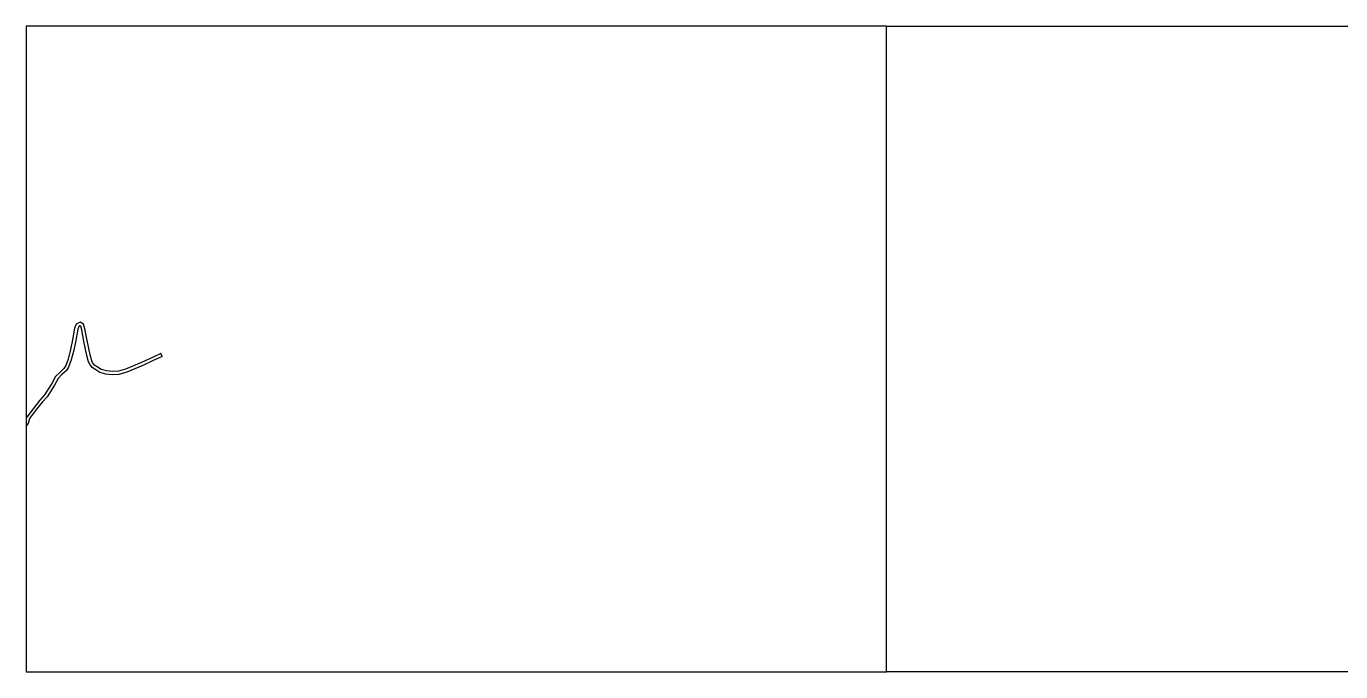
# Model space of a CAD drawing. Header units: metres. Extents: x -4000 to -800, y -99000 to -96000.
# Drawn here: x -4000 to -2778, y -96600 to -96000 of the extents above; entities that cross this region are included whole.
import ezdxf

# ---------------------------------------------------------------- set-up
doc = ezdxf.new("R2010")
doc.units = ezdxf.units.M
doc.header["$LTSCALE"] = 2.5
doc.layers.add('図郭', color=7, linetype='Continuous')
doc.layers.add('道路', color=7, linetype='Continuous')

msp = doc.modelspace()

# ---------------------------------------------------------------- linework, layer by layer
at = {"layer": '図郭'}
for points in [[(-4000, -96600), (-3200, -96600), (-3200, -96000), (-4000, -96000)], [(-3200, -96000), (-2400, -96000), (-2400, -96600), (-3200, -96600)]]:
    msp.add_lwpolyline(points, close=True, dxfattribs=at)
at = {"layer": '道路'}
for points in [[(-3874.8, -96304.1), (-3882.6, -96307.8), (-3892.8, -96312.5), (-3907.6, -96318.8), (-3914.3, -96320.6), (-3919.9, -96321), (-3925.5, -96320.4), (-3930.3, -96319), (-3933.8, -96317), (-3936.7, -96314.9), (-3938.4, -96312.5), (-3939.2, -96311), (-3940.7, -96305.3), (-3943.4, -96292.2), (-3945.5, -96281.4), (-3946.8, -96277), (-3949.9, -96274.9), (-3953.6, -96276.8), (-3955.1, -96280.7), (-3956.9, -96291.4), (-3958.8, -96300.5), (-3961.1, -96309.4), (-3963.3, -96315.4), (-3965, -96318.1), (-3968.9, -96321.7), (-3972.7, -96325.6), (-3976.3, -96332.1), (-3983.1, -96342.6), (-3987.4, -96347.5), (-3993.7, -96355.5), (-3999.6, -96363.4), (-4000, -96363.8)], [(-3873.6, -96306.9), (-3882.6, -96311.1), (-3891.5, -96315.3), (-3906.6, -96321.6), (-3913.8, -96323.6), (-3919.9, -96324), (-3926.1, -96323.4), (-3931.6, -96321.8), (-3935.4, -96319.5), (-3938.8, -96317.1), (-3941, -96314.1), (-3942, -96312), (-3943.6, -96306), (-3946.4, -96292.8), (-3948.4, -96282.1), (-3949.3, -96278.9), (-3950.1, -96278.4), (-3951.2, -96279), (-3952.2, -96281.5), (-3954, -96292), (-3955.9, -96301.2), (-3958.2, -96310.2), (-3960.6, -96316.8), (-3962.7, -96320.1), (-3966.8, -96323.8), (-3970.3, -96327.4), (-3973.7, -96333.7), (-3980.7, -96344.4), (-3985.1, -96349.5), (-3991.3, -96357.3), (-3996.9, -96364.7), (-3998.2, -96369.2), (-4000, -96371.4)], [(-3873.6, -96306.9), (-3874.8, -96304.1)]]:
    msp.add_lwpolyline(points, dxfattribs=at)

doc.saveas('drawing.dxf')
